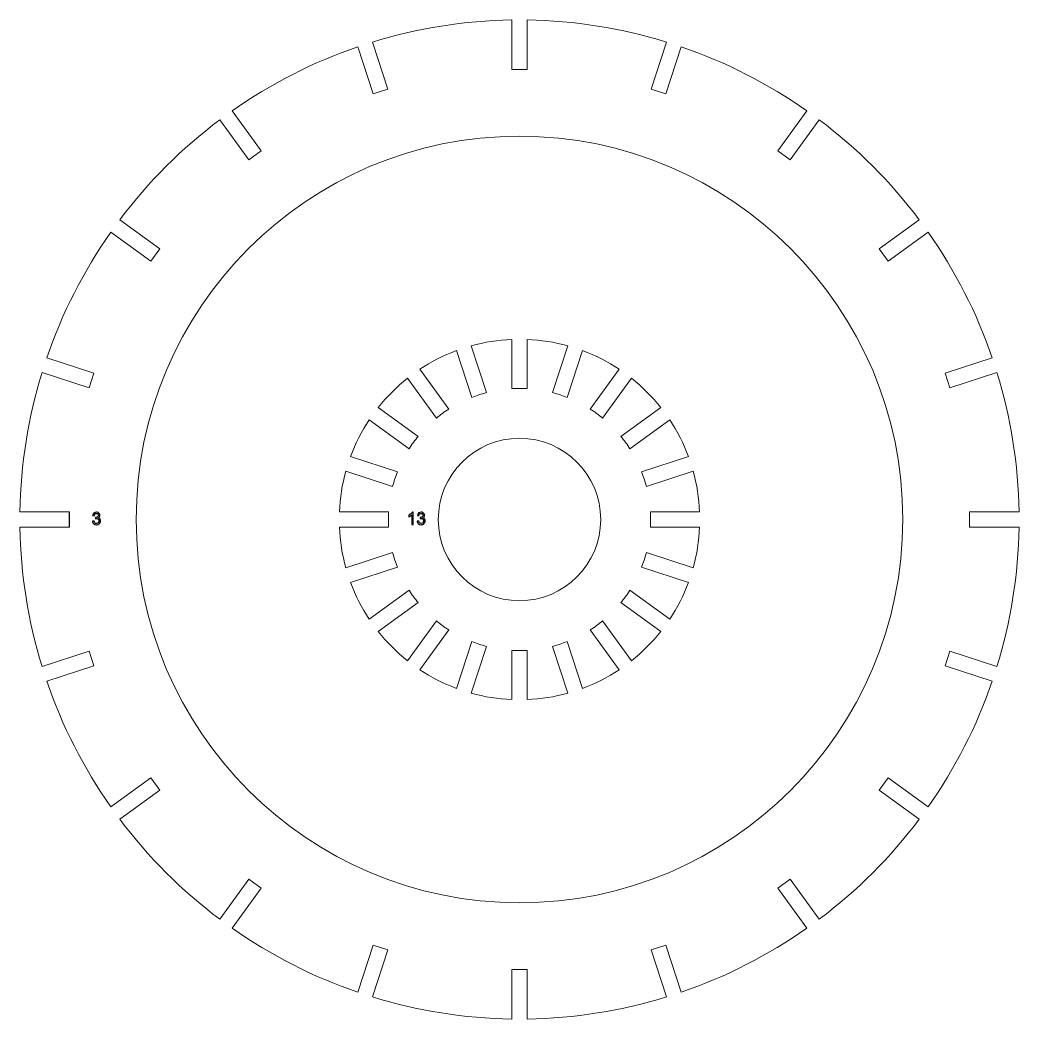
# Model space of a CAD drawing. Header units: millimetres. Extents: x -5830 to -1938, y -580 to 2011.
# Drawn here: x -2195.2 to -1992.9, y 1066.5 to 1268.8 of the extents above; entities that cross this region are included whole.
import ezdxf

# ---------------------------------------------------------------- set-up
doc = ezdxf.new("R2010")
doc.units = ezdxf.units.MM
doc.header["$MEASUREMENT"] = 0
doc.layers.add('layer 1', color=7, linetype='Continuous')

msp = doc.modelspace()

# ---------------------------------------------------------------- linework, layer by layer
at = {"layer": 'layer 1', "lineweight": 9}
for points in [[(-2095.6034, 1268.8105), (-2105.1769, 1268.6638), (-2114.6811, 1267.1584), (-2123.8314, 1264.3396)], [(-2095.6034, 1258.8105), (-2095.6034, 1258.8105), (-2095.6034, 1268.8105), (-2095.6034, 1268.8105)], [(-2092.5034, 1258.8105), (-2092.5034, 1258.8105), (-2092.5034, 1268.8105), (-2092.5034, 1268.8105)], [(-2064.2753, 1264.3396), (-2073.4256, 1267.1584), (-2082.9298, 1268.6638), (-2092.5034, 1268.8105)], [(-2120.7413, 1254.829), (-2120.7413, 1254.829), (-2123.8314, 1264.3396), (-2123.8314, 1264.3396)], [(-2067.3655, 1254.829), (-2067.3655, 1254.829), (-2064.2753, 1264.3396), (-2064.2753, 1264.3396)], [(-2126.7797, 1263.3816), (-2135.8393, 1260.2837), (-2144.4132, 1255.9151), (-2152.2446, 1250.4066)], [(-2123.6895, 1253.8711), (-2123.6895, 1253.8711), (-2126.7797, 1263.3816), (-2126.7797, 1263.3816)], [(-2064.4172, 1253.8711), (-2064.4172, 1253.8711), (-2061.327, 1263.3816), (-2061.327, 1263.3816)], [(-2035.8621, 1250.4066), (-2043.6935, 1255.9151), (-2052.2674, 1260.2837), (-2061.327, 1263.3816)], [(-2095.6034, 1258.8105), (-2095.6034, 1258.8105), (-2092.5034, 1258.8105), (-2092.5034, 1258.8105)], [(-2123.6895, 1253.8711), (-2123.6895, 1253.8711), (-2120.7413, 1254.829), (-2120.7413, 1254.829)], [(-2067.3655, 1254.829), (-2067.3655, 1254.829), (-2064.4172, 1253.8711), (-2064.4172, 1253.8711)], [(-2146.3668, 1242.3165), (-2146.3668, 1242.3165), (-2152.2446, 1250.4066), (-2152.2446, 1250.4066)], [(-2041.74, 1242.3165), (-2041.74, 1242.3165), (-2035.8621, 1250.4066), (-2035.8621, 1250.4066)], [(-2154.7526, 1248.5845), (-2162.4115, 1242.8386), (-2169.2157, 1236.0343), (-2174.9616, 1228.3754)], [(-2148.8747, 1240.4943), (-2148.8747, 1240.4943), (-2154.7526, 1248.5845), (-2154.7526, 1248.5845)], [(-2039.232, 1240.4943), (-2039.232, 1240.4943), (-2033.3542, 1248.5845), (-2033.3542, 1248.5845)], [(-2013.1451, 1228.3754), (-2018.891, 1236.0343), (-2025.6953, 1242.8386), (-2033.3542, 1248.5845)], [(-2148.8747, 1240.4943), (-2148.8747, 1240.4943), (-2146.3668, 1242.3165), (-2146.3668, 1242.3165)], [(-2041.74, 1242.3165), (-2041.74, 1242.3165), (-2039.232, 1240.4943), (-2039.232, 1240.4943)], [(-2166.8714, 1222.4976), (-2166.8714, 1222.4976), (-2174.9616, 1228.3754), (-2174.9616, 1228.3754)], [(-2021.2353, 1222.4976), (-2021.2353, 1222.4976), (-2013.1451, 1228.3754), (-2013.1451, 1228.3754)], [(-2176.7838, 1225.8675), (-2182.2922, 1218.0361), (-2186.6608, 1209.4622), (-2189.7588, 1200.4026)], [(-2168.6936, 1219.9896), (-2168.6936, 1219.9896), (-2176.7838, 1225.8675), (-2176.7838, 1225.8675)], [(-2019.4131, 1219.9896), (-2019.4131, 1219.9896), (-2011.323, 1225.8675), (-2011.323, 1225.8675)], [(-1998.348, 1200.4026), (-2001.4459, 1209.4622), (-2005.8145, 1218.0361), (-2011.323, 1225.8675)], [(-2168.6936, 1219.9896), (-2168.6936, 1219.9896), (-2166.8714, 1222.4976), (-2166.8714, 1222.4976)], [(-2021.2353, 1222.4976), (-2021.2353, 1222.4976), (-2019.4131, 1219.9896), (-2019.4131, 1219.9896)], [(-2095.6034, 1204.1452), (-2098.3927, 1204.0266), (-2101.1593, 1203.5884), (-2103.8487, 1202.8392)], [(-2095.6034, 1194.1752), (-2095.6034, 1194.1752), (-2095.6034, 1204.1452), (-2095.6034, 1204.1452)], [(-2092.5034, 1194.1752), (-2092.5034, 1194.1752), (-2092.5034, 1204.1452), (-2092.5034, 1204.1452)], [(-2084.258, 1202.8392), (-2086.9475, 1203.5884), (-2089.714, 1204.0266), (-2092.5034, 1204.1452)], [(-2106.797, 1201.8813), (-2109.4132, 1200.9066), (-2111.909, 1199.6349), (-2114.2353, 1198.0913)], [(-2103.7161, 1192.3993), (-2103.7161, 1192.3993), (-2106.797, 1201.8813), (-2106.797, 1201.8813)], [(-2100.7679, 1193.3572), (-2100.7679, 1193.3572), (-2103.8487, 1202.8392), (-2103.8487, 1202.8392)], [(-2087.3389, 1193.3572), (-2087.3389, 1193.3572), (-2084.258, 1202.8392), (-2084.258, 1202.8392)], [(-2084.3906, 1192.3993), (-2084.3906, 1192.3993), (-2081.3097, 1201.8813), (-2081.3097, 1201.8813)], [(-2073.8714, 1198.0913), (-2076.1978, 1199.6349), (-2078.6935, 1200.9066), (-2081.3097, 1201.8813)], [(-2180.2482, 1197.3124), (-2180.2482, 1197.3124), (-2189.7588, 1200.4026), (-2189.7588, 1200.4026)], [(-2007.8585, 1197.3124), (-2007.8585, 1197.3124), (-1998.348, 1200.4026), (-1998.348, 1200.4026)], [(-2190.7167, 1197.4543), (-2193.5356, 1188.304), (-2195.0409, 1178.7998), (-2195.1876, 1169.2262)], [(-2181.2062, 1194.3641), (-2181.2062, 1194.3641), (-2190.7167, 1197.4543), (-2190.7167, 1197.4543)], [(-2108.3751, 1190.0254), (-2108.3751, 1190.0254), (-2114.2353, 1198.0913), (-2114.2353, 1198.0913)], [(-2079.7316, 1190.0254), (-2079.7316, 1190.0254), (-2073.8714, 1198.0913), (-2073.8714, 1198.0913)], [(-2006.9006, 1194.3641), (-2006.9006, 1194.3641), (-1997.39, 1197.4543), (-1997.39, 1197.4543)], [(-1992.9191, 1169.2262), (-1993.0658, 1178.7998), (-1994.5712, 1188.304), (-1997.39, 1197.4543)], [(-2181.2062, 1194.3641), (-2181.2062, 1194.3641), (-2180.2482, 1197.3124), (-2180.2482, 1197.3124)], [(-2116.7432, 1196.2692), (-2118.9302, 1194.5337), (-2120.9108, 1192.5531), (-2122.6463, 1190.3661)], [(-2110.8831, 1188.2033), (-2110.8831, 1188.2033), (-2116.7432, 1196.2692), (-2116.7432, 1196.2692)], [(-2077.2237, 1188.2033), (-2077.2237, 1188.2033), (-2071.3635, 1196.2692), (-2071.3635, 1196.2692)], [(-2065.4604, 1190.3661), (-2067.1959, 1192.5531), (-2069.1765, 1194.5337), (-2071.3635, 1196.2692)], [(-2007.8585, 1197.3124), (-2007.8585, 1197.3124), (-2006.9006, 1194.3641), (-2006.9006, 1194.3641)], [(-2092.5034, 1194.1752), (-2093.5358, 1194.2356), (-2094.5709, 1194.2356), (-2095.6034, 1194.1752)], [(-2100.7679, 1193.3572), (-2101.7684, 1193.0956), (-2102.7529, 1192.7758), (-2103.7161, 1192.3993)], [(-2084.3906, 1192.3993), (-2085.3538, 1192.7758), (-2086.3383, 1193.0956), (-2087.3389, 1193.3572)], [(-2114.5804, 1184.5059), (-2114.5804, 1184.5059), (-2122.6463, 1190.3661), (-2122.6463, 1190.3661)], [(-2108.3751, 1190.0254), (-2109.2459, 1189.4674), (-2110.0833, 1188.859), (-2110.8831, 1188.2033)], [(-2077.2237, 1188.2033), (-2078.0234, 1188.859), (-2078.8609, 1189.4674), (-2079.7316, 1190.0254)], [(-2073.5263, 1184.5059), (-2073.5263, 1184.5059), (-2065.4604, 1190.3661), (-2065.4604, 1190.3661)], [(-2124.4684, 1187.8582), (-2126.0121, 1185.5318), (-2127.2837, 1183.0361), (-2128.2584, 1180.4199)], [(-2116.4026, 1181.998), (-2116.4026, 1181.998), (-2124.4684, 1187.8582), (-2124.4684, 1187.8582)], [(-2071.7042, 1181.998), (-2071.7042, 1181.998), (-2063.6383, 1187.8582), (-2063.6383, 1187.8582)], [(-2059.8483, 1180.4199), (-2060.823, 1183.0361), (-2062.0947, 1185.5318), (-2063.6383, 1187.8582)], [(-2114.5804, 1184.5059), (-2115.2361, 1183.7062), (-2115.8446, 1182.8687), (-2116.4026, 1181.998)], [(-2071.7042, 1181.998), (-2072.2622, 1182.8687), (-2072.8706, 1183.7062), (-2073.5263, 1184.5059)], [(-2118.7764, 1177.339), (-2118.7764, 1177.339), (-2128.2584, 1180.4199), (-2128.2584, 1180.4199)], [(-2069.3303, 1177.339), (-2069.3303, 1177.339), (-2059.8483, 1180.4199), (-2059.8483, 1180.4199)], [(-2129.2164, 1177.4716), (-2129.9656, 1174.7821), (-2130.4037, 1172.0156), (-2130.5223, 1169.2262)], [(-2119.7344, 1174.3907), (-2119.7344, 1174.3907), (-2129.2164, 1177.4716), (-2129.2164, 1177.4716)], [(-2118.7764, 1177.339), (-2119.1529, 1176.3758), (-2119.4728, 1175.3913), (-2119.7344, 1174.3907)], [(-2068.3724, 1174.3907), (-2068.634, 1175.3913), (-2068.9538, 1176.3758), (-2069.3303, 1177.339)], [(-2068.3724, 1174.3907), (-2068.3724, 1174.3907), (-2058.8904, 1177.4716), (-2058.8904, 1177.4716)], [(-2057.5844, 1169.2262), (-2057.703, 1172.0156), (-2058.1412, 1174.7821), (-2058.8904, 1177.4716)], [(-2185.1876, 1169.2262), (-2185.1876, 1169.2262), (-2195.1876, 1169.2262), (-2195.1876, 1169.2262)], [(-2185.1995, 1169.1762), (-2185.1995, 1169.1762), (-2185.1995, 1166.1762), (-2185.1995, 1166.1762)], [(-2185.1876, 1166.1262), (-2185.1876, 1166.1262), (-2185.1876, 1169.2262), (-2185.1876, 1169.2262)], [(-2120.5523, 1169.2262), (-2120.5523, 1169.2262), (-2130.5223, 1169.2262), (-2130.5223, 1169.2262)], [(-2120.5523, 1169.2262), (-2120.6127, 1168.1938), (-2120.6127, 1167.1587), (-2120.5523, 1166.1262)], [(-2067.5544, 1169.2262), (-2067.5544, 1169.2262), (-2057.5844, 1169.2262), (-2057.5844, 1169.2262)], [(-2067.5544, 1166.1262), (-2067.494, 1167.1586), (-2067.494, 1168.1937), (-2067.5544, 1169.2261)], [(-2002.9191, 1169.2262), (-2002.9191, 1169.2262), (-1992.9191, 1169.2262), (-1992.9191, 1169.2262)], [(-2002.9191, 1169.2262), (-2002.9191, 1169.2262), (-2002.9191, 1166.1262), (-2002.9191, 1166.1262)], [(-2185.1876, 1166.1262), (-2185.1876, 1166.1262), (-2195.1876, 1166.1262), (-2195.1876, 1166.1262)], [(-2195.1876, 1166.1262), (-2195.0409, 1156.5527), (-2193.5356, 1147.0485), (-2190.7167, 1137.8982)], [(-2120.5523, 1166.1262), (-2120.5523, 1166.1262), (-2130.5223, 1166.1262), (-2130.5223, 1166.1262)], [(-2130.5223, 1166.1262), (-2130.4037, 1163.3369), (-2129.9656, 1160.5703), (-2129.2164, 1157.8809)], [(-2067.5544, 1166.1262), (-2067.5544, 1166.1262), (-2057.5844, 1166.1262), (-2057.5844, 1166.1262)], [(-2058.8904, 1157.8809), (-2058.1412, 1160.5703), (-2057.703, 1163.3369), (-2057.5844, 1166.1262)], [(-2002.9191, 1166.1262), (-2002.9191, 1166.1262), (-1992.9191, 1166.1262), (-1992.9191, 1166.1262)], [(-1997.39, 1137.8982), (-1994.5712, 1147.0485), (-1993.0658, 1156.5527), (-1992.9191, 1166.1262)], [(-2119.7344, 1160.9617), (-2119.7344, 1160.9617), (-2129.2164, 1157.8809), (-2129.2164, 1157.8809)], [(-2119.7344, 1160.9617), (-2119.4728, 1159.9612), (-2119.1529, 1158.9767), (-2118.7764, 1158.0135)], [(-2069.3303, 1158.0135), (-2068.9538, 1158.9767), (-2068.634, 1159.9612), (-2068.3724, 1160.9617)], [(-2068.3724, 1160.9617), (-2068.3724, 1160.9617), (-2058.8904, 1157.8809), (-2058.8904, 1157.8809)], [(-2118.7764, 1158.0135), (-2118.7764, 1158.0135), (-2128.2584, 1154.9326), (-2128.2584, 1154.9326)], [(-2069.3303, 1158.0135), (-2069.3303, 1158.0135), (-2059.8483, 1154.9326), (-2059.8483, 1154.9326)], [(-2128.2584, 1154.9326), (-2127.2837, 1152.3164), (-2126.0121, 1149.8206), (-2124.4684, 1147.4943)], [(-2116.4026, 1153.3545), (-2116.4026, 1153.3545), (-2124.4684, 1147.4943), (-2124.4684, 1147.4943)], [(-2116.4026, 1153.3545), (-2115.8446, 1152.4837), (-2115.2361, 1151.6463), (-2114.5804, 1150.8465)], [(-2073.5263, 1150.8465), (-2072.8706, 1151.6463), (-2072.2622, 1152.4837), (-2071.7042, 1153.3545)], [(-2071.7042, 1153.3545), (-2071.7042, 1153.3545), (-2063.6383, 1147.4943), (-2063.6383, 1147.4943)], [(-2063.6383, 1147.4943), (-2062.0947, 1149.8206), (-2060.823, 1152.3164), (-2059.8483, 1154.9326)], [(-2114.5804, 1150.8465), (-2114.5804, 1150.8465), (-2122.6463, 1144.9864), (-2122.6463, 1144.9864)], [(-2073.5263, 1150.8465), (-2073.5263, 1150.8465), (-2065.4604, 1144.9864), (-2065.4604, 1144.9864)], [(-2110.8831, 1147.1492), (-2110.8831, 1147.1492), (-2116.7432, 1139.0833), (-2116.7432, 1139.0833)], [(-2110.8831, 1147.1492), (-2110.0833, 1146.4935), (-2109.2459, 1145.885), (-2108.3751, 1145.327)], [(-2079.7316, 1145.327), (-2078.8609, 1145.885), (-2078.0234, 1146.4935), (-2077.2237, 1147.1492)], [(-2077.2237, 1147.1492), (-2077.2237, 1147.1492), (-2071.3635, 1139.0833), (-2071.3635, 1139.0833)], [(-2122.6463, 1144.9864), (-2120.9108, 1142.7994), (-2118.9302, 1140.8188), (-2116.7432, 1139.0833)], [(-2108.3751, 1145.327), (-2108.3751, 1145.327), (-2114.2353, 1137.2612), (-2114.2353, 1137.2612)], [(-2079.7316, 1145.327), (-2079.7316, 1145.327), (-2073.8714, 1137.2612), (-2073.8714, 1137.2612)], [(-2071.3635, 1139.0833), (-2069.1765, 1140.8188), (-2067.1959, 1142.7994), (-2065.4604, 1144.9864)], [(-2103.7161, 1142.9532), (-2103.7161, 1142.9532), (-2106.797, 1133.4712), (-2106.797, 1133.4712)], [(-2103.7161, 1142.9532), (-2102.7529, 1142.5767), (-2101.7684, 1142.2568), (-2100.7679, 1141.9952)], [(-2087.3389, 1141.9952), (-2086.3383, 1142.2568), (-2085.3538, 1142.5767), (-2084.3906, 1142.9532)], [(-2084.3906, 1142.9532), (-2084.3906, 1142.9532), (-2081.3097, 1133.4712), (-2081.3097, 1133.4712)], [(-2181.2062, 1140.9883), (-2181.2062, 1140.9883), (-2190.7167, 1137.8982), (-2190.7167, 1137.8982)], [(-2180.2482, 1138.0401), (-2180.2482, 1138.0401), (-2181.2062, 1140.9883), (-2181.2062, 1140.9883)], [(-2100.7679, 1141.9952), (-2100.7679, 1141.9952), (-2103.8487, 1132.5132), (-2103.8487, 1132.5132)], [(-2095.6034, 1141.1773), (-2094.5709, 1141.1169), (-2093.5358, 1141.1169), (-2092.5034, 1141.1773)], [(-2095.6034, 1141.1773), (-2095.6034, 1141.1773), (-2095.6034, 1131.2073), (-2095.6034, 1131.2073)], [(-2092.5034, 1141.1773), (-2092.5034, 1141.1773), (-2092.5034, 1131.2073), (-2092.5034, 1131.2073)], [(-2087.3389, 1141.9952), (-2087.3389, 1141.9952), (-2084.258, 1132.5132), (-2084.258, 1132.5132)], [(-2006.9006, 1140.9883), (-2006.9006, 1140.9883), (-2007.8585, 1138.0401), (-2007.8585, 1138.0401)], [(-2006.9006, 1140.9883), (-2006.9006, 1140.9883), (-1997.39, 1137.8982), (-1997.39, 1137.8982)], [(-2180.2482, 1138.0401), (-2180.2482, 1138.0401), (-2189.7588, 1134.9499), (-2189.7588, 1134.9499)], [(-2114.2353, 1137.2612), (-2111.909, 1135.7175), (-2109.4132, 1134.4459), (-2106.797, 1133.4712)], [(-2081.3097, 1133.4712), (-2078.6935, 1134.4459), (-2076.1978, 1135.7175), (-2073.8714, 1137.2612)], [(-2007.8585, 1138.0401), (-2007.8585, 1138.0401), (-1998.348, 1134.9499), (-1998.348, 1134.9499)], [(-2189.7588, 1134.9499), (-2186.6608, 1125.8903), (-2182.2922, 1117.3164), (-2176.7838, 1109.485)], [(-2011.323, 1109.485), (-2005.8145, 1117.3164), (-2001.4459, 1125.8903), (-1998.348, 1134.9499)], [(-2103.8487, 1132.5132), (-2101.1593, 1131.764), (-2098.3927, 1131.3259), (-2095.6034, 1131.2073)], [(-2092.5034, 1131.2073), (-2089.714, 1131.3259), (-2086.9475, 1131.764), (-2084.258, 1132.5132)], [(-2168.6936, 1115.3628), (-2168.6936, 1115.3628), (-2176.7838, 1109.485), (-2176.7838, 1109.485)], [(-2166.8714, 1112.8549), (-2166.8714, 1112.8549), (-2168.6936, 1115.3628), (-2168.6936, 1115.3628)], [(-2019.4131, 1115.3628), (-2019.4131, 1115.3628), (-2021.2353, 1112.8549), (-2021.2353, 1112.8549)], [(-2019.4131, 1115.3628), (-2019.4131, 1115.3628), (-2011.323, 1109.485), (-2011.323, 1109.485)], [(-2166.8714, 1112.8549), (-2166.8714, 1112.8549), (-2174.9616, 1106.977), (-2174.9616, 1106.977)], [(-2021.2353, 1112.8549), (-2021.2353, 1112.8549), (-2013.1451, 1106.977), (-2013.1451, 1106.977)], [(-2174.9616, 1106.977), (-2169.2157, 1099.3181), (-2162.4115, 1092.5139), (-2154.7526, 1086.768)], [(-2033.3542, 1086.768), (-2025.6953, 1092.5139), (-2018.891, 1099.3181), (-2013.1451, 1106.977)], [(-2148.8747, 1094.8582), (-2148.8747, 1094.8582), (-2154.7526, 1086.768), (-2154.7526, 1086.768)], [(-2146.3668, 1093.036), (-2146.3668, 1093.036), (-2148.8747, 1094.8582), (-2148.8747, 1094.8582)], [(-2039.232, 1094.8582), (-2039.232, 1094.8582), (-2041.74, 1093.036), (-2041.74, 1093.036)], [(-2039.232, 1094.8582), (-2039.232, 1094.8582), (-2033.3542, 1086.768), (-2033.3542, 1086.768)], [(-2146.3668, 1093.036), (-2146.3668, 1093.036), (-2152.2446, 1084.9458), (-2152.2446, 1084.9458)], [(-2041.74, 1093.036), (-2041.74, 1093.036), (-2035.8621, 1084.9458), (-2035.8621, 1084.9458)], [(-2152.2446, 1084.9458), (-2144.4132, 1079.4374), (-2135.8393, 1075.0688), (-2126.7797, 1071.9708)], [(-2061.327, 1071.9708), (-2052.2674, 1075.0688), (-2043.6935, 1079.4374), (-2035.8621, 1084.9458)], [(-2123.6895, 1081.4814), (-2123.6895, 1081.4814), (-2126.7797, 1071.9708), (-2126.7797, 1071.9708)], [(-2120.7413, 1080.5234), (-2120.7413, 1080.5234), (-2123.8314, 1071.0129), (-2123.8314, 1071.0129)], [(-2120.7413, 1080.5234), (-2120.7413, 1080.5234), (-2123.6895, 1081.4814), (-2123.6895, 1081.4814)], [(-2064.4172, 1081.4814), (-2064.4172, 1081.4814), (-2067.3655, 1080.5234), (-2067.3655, 1080.5234)], [(-2067.3655, 1080.5234), (-2067.3655, 1080.5234), (-2064.2753, 1071.0129), (-2064.2753, 1071.0129)], [(-2064.4172, 1081.4814), (-2064.4172, 1081.4814), (-2061.327, 1071.9708), (-2061.327, 1071.9708)], [(-2095.6034, 1076.542), (-2095.6034, 1076.542), (-2095.6034, 1066.542), (-2095.6034, 1066.542)], [(-2092.5034, 1076.542), (-2092.5034, 1076.542), (-2095.6034, 1076.542), (-2095.6034, 1076.542)], [(-2092.5034, 1076.542), (-2092.5034, 1076.542), (-2092.5034, 1066.542), (-2092.5034, 1066.542)], [(-2123.8314, 1071.0129), (-2114.6811, 1068.194), (-2105.1769, 1066.6887), (-2095.6034, 1066.542)], [(-2092.5034, 1066.542), (-2082.9298, 1066.6887), (-2073.4256, 1068.194), (-2064.2753, 1071.0129)]]:
    msp.add_open_spline(points, degree=3, dxfattribs=at)
for points in [[(-2016.4518, 1167.6762), (-2016.4518, 1210.5344), (-2051.1951, 1245.2777), (-2094.0533, 1245.2778), (-2094.0533, 1245.2778), (-2136.9114, 1245.2778), (-2171.6548, 1210.5346), (-2171.6549, 1167.6764), (-2171.6549, 1167.6764), (-2171.655, 1124.8183), (-2136.9118, 1090.0749), (-2094.0537, 1090.0747), (-2094.0537, 1090.0747), (-2051.1956, 1090.0745), (-2016.452, 1124.8177), (-2016.4518, 1167.6758)], [(-2077.6101, 1167.6762), (-2077.6101, 1176.7576), (-2084.972, 1184.1195), (-2094.0533, 1184.1195), (-2094.0533, 1184.1195), (-2103.1347, 1184.1196), (-2110.4966, 1176.7577), (-2110.4967, 1167.6763), (-2110.4967, 1167.6763), (-2110.4967, 1158.5949), (-2103.1348, 1151.233), (-2094.0534, 1151.2329), (-2094.0534, 1151.2329), (-2084.9721, 1151.2329), (-2077.6101, 1158.5948), (-2077.6101, 1167.6761)]]:
    msp.add_open_spline(points, degree=3, knots=[0, 0, 0, 0, 0.2, 0.2, 0.2, 0.2, 0.4, 0.4, 0.4, 0.4, 0.6, 0.6, 0.6, 0.6, 1, 1, 1, 1], dxfattribs=at)
at = {"layer": 'layer 1'}
for points, knots in [([(-2180.5032, 1167.3147), (-2180.5032, 1167.3147), (-2180.1976, 1167.3564), (-2180.1976, 1167.3564), (-2180.1976, 1167.3564), (-2180.1623, 1167.1828), (-2180.1033, 1167.0578), (-2180.0194, 1166.9814), (-2180.0194, 1166.9814), (-2179.9355, 1166.905), (-2179.8325, 1166.8668), (-2179.7103, 1166.8668), (-2179.7103, 1166.8668), (-2179.5657, 1166.8668), (-2179.4436, 1166.9166), (-2179.3452, 1167.0161), (-2179.3452, 1167.0161), (-2179.2468, 1167.1156), (-2179.1976, 1167.2389), (-2179.1976, 1167.3859), (-2179.1976, 1167.3859), (-2179.1976, 1167.5259), (-2179.2433, 1167.6417), (-2179.3354, 1167.7331), (-2179.3354, 1167.7331), (-2179.4268, 1167.824), (-2179.5431, 1167.8697), (-2179.6849, 1167.8697), (-2179.6849, 1167.8697), (-2179.7428, 1167.8697), (-2179.8145, 1167.8581), (-2179.9007, 1167.8355), (-2179.9007, 1167.8355), (-2179.9007, 1167.8355), (-2179.8666, 1168.1029), (-2179.8666, 1168.1029), (-2179.8666, 1168.1029), (-2179.8463, 1168.1006), (-2179.8296, 1168.0994), (-2179.8174, 1168.0994), (-2179.8174, 1168.0994), (-2179.6866, 1168.0994), (-2179.5697, 1168.1336), (-2179.465, 1168.2013), (-2179.465, 1168.2013), (-2179.3608, 1168.269), (-2179.3087, 1168.3732), (-2179.3087, 1168.5138), (-2179.3087, 1168.5138), (-2179.3087, 1168.6255), (-2179.3469, 1168.7181), (-2179.4227, 1168.7916), (-2179.4227, 1168.7916), (-2179.4985, 1168.8651), (-2179.5963, 1168.9015), (-2179.7161, 1168.9015), (-2179.7161, 1168.9015), (-2179.8353, 1168.9015), (-2179.9343, 1168.8639), (-2180.0136, 1168.7887), (-2180.0136, 1168.7887), (-2180.0929, 1168.7134), (-2180.1438, 1168.6006), (-2180.1664, 1168.4501), (-2180.1664, 1168.4501), (-2180.1664, 1168.4501), (-2180.4719, 1168.5057), (-2180.4719, 1168.5057), (-2180.4719, 1168.5057), (-2180.4343, 1168.7105), (-2180.3498, 1168.8697), (-2180.2173, 1168.9825), (-2180.2173, 1168.9825), (-2180.0853, 1169.0954), (-2179.9204, 1169.1515), (-2179.7237, 1169.1515), (-2179.7237, 1169.1515), (-2179.5882, 1169.1515), (-2179.4632, 1169.1226), (-2179.3492, 1169.0641), (-2179.3492, 1169.0641), (-2179.2347, 1169.0063), (-2179.1473, 1168.927), (-2179.0871, 1168.8269), (-2179.0871, 1168.8269), (-2179.0263, 1168.7262), (-2178.9962, 1168.6197), (-2178.9962, 1168.5068), (-2178.9962, 1168.5068), (-2178.9962, 1168.3998), (-2179.0252, 1168.3026), (-2179.0825, 1168.2146), (-2179.0825, 1168.2146), (-2179.1403, 1168.1266), (-2179.226, 1168.0566), (-2179.3388, 1168.0045), (-2179.3388, 1168.0045), (-2179.1918, 1167.971), (-2179.0778, 1167.9004), (-2178.9962, 1167.7933), (-2178.9962, 1167.7933), (-2178.9152, 1167.6868), (-2178.8747, 1167.5526), (-2178.8747, 1167.3923), (-2178.8747, 1167.3923), (-2178.8747, 1167.1753), (-2178.954, 1166.9906), (-2179.112, 1166.8396), (-2179.112, 1166.8396), (-2179.2705, 1166.6886), (-2179.4708, 1166.6133), (-2179.7127, 1166.6133), (-2179.7127, 1166.6133), (-2179.9308, 1166.6133), (-2180.112, 1166.6787), (-2180.2561, 1166.8089), (-2180.2561, 1166.8089), (-2180.4007, 1166.9391), (-2180.4829, 1167.1075), (-2180.5032, 1167.3147)], [0, 0, 0, 0, 0.03225806, 0.03225806, 0.03225806, 0.03225806, 0.06451613, 0.06451613, 0.06451613, 0.06451613, 0.09677419, 0.09677419, 0.09677419, 0.09677419, 0.12903226, 0.12903226, 0.12903226, 0.12903226, 0.16129032, 0.16129032, 0.16129032, 0.16129032, 0.19354839, 0.19354839, 0.19354839, 0.19354839, 0.22580645, 0.22580645, 0.22580645, 0.22580645, 0.25806452, 0.25806452, 0.25806452, 0.25806452, 0.29032258, 0.29032258, 0.29032258, 0.29032258, 0.32258065, 0.32258065, 0.32258065, 0.32258065, 0.35483871, 0.35483871, 0.35483871, 0.35483871, 0.38709677, 0.38709677, 0.38709677, 0.38709677, 0.41935484, 0.41935484, 0.41935484, 0.41935484, 0.4516129, 0.4516129, 0.4516129, 0.4516129, 0.48387097, 0.48387097, 0.48387097, 0.48387097, 0.51612903, 0.51612903, 0.51612903, 0.51612903, 0.5483871, 0.5483871, 0.5483871, 0.5483871, 0.58064516, 0.58064516, 0.58064516, 0.58064516, 0.61290323, 0.61290323, 0.61290323, 0.61290323, 0.64516129, 0.64516129, 0.64516129, 0.64516129, 0.67741935, 0.67741935, 0.67741935, 0.67741935, 0.70967742, 0.70967742, 0.70967742, 0.70967742, 0.74193548, 0.74193548, 0.74193548, 0.74193548, 0.77419355, 0.77419355, 0.77419355, 0.77419355, 0.80645161, 0.80645161, 0.80645161, 0.80645161, 0.83870968, 0.83870968, 0.83870968, 0.83870968, 0.87096774, 0.87096774, 0.87096774, 0.87096774, 0.90322581, 0.90322581, 0.90322581, 0.90322581, 0.93548387, 0.93548387, 0.93548387, 0.93548387, 1, 1, 1, 1]), ([(-2115.5532, 1166.666), (-2115.5532, 1166.666), (-2115.8588, 1166.666), (-2115.8588, 1166.666), (-2115.8588, 1166.666), (-2115.8588, 1166.666), (-2115.8588, 1168.6116), (-2115.8588, 1168.6116), (-2115.8588, 1168.6116), (-2115.9323, 1168.541), (-2116.0289, 1168.471), (-2116.1481, 1168.4009), (-2116.1481, 1168.4009), (-2116.2674, 1168.3309), (-2116.375, 1168.2783), (-2116.4699, 1168.2435), (-2116.4699, 1168.2435), (-2116.4699, 1168.2435), (-2116.4699, 1168.5387), (-2116.4699, 1168.5387), (-2116.4699, 1168.5387), (-2116.2992, 1168.6185), (-2116.1499, 1168.7158), (-2116.022, 1168.8303), (-2116.022, 1168.8303), (-2115.8941, 1168.9443), (-2115.8032, 1169.0549), (-2115.75, 1169.1625), (-2115.75, 1169.1625), (-2115.75, 1169.1625), (-2115.5532, 1169.1625), (-2115.5532, 1169.1625), (-2115.5532, 1169.1625), (-2115.5532, 1169.1625), (-2115.5532, 1166.666), (-2115.5532, 1166.666)], [0, 0, 0, 0, 0.1, 0.1, 0.1, 0.1, 0.2, 0.2, 0.2, 0.2, 0.3, 0.3, 0.3, 0.3, 0.4, 0.4, 0.4, 0.4, 0.5, 0.5, 0.5, 0.5, 0.6, 0.6, 0.6, 0.6, 0.7, 0.7, 0.7, 0.7, 0.8, 0.8, 0.8, 0.8, 1, 1, 1, 1]), ([(-2114.768, 1167.3257), (-2114.768, 1167.3257), (-2114.4624, 1167.3674), (-2114.4624, 1167.3674), (-2114.4624, 1167.3674), (-2114.4271, 1167.1938), (-2114.3681, 1167.0688), (-2114.2842, 1166.9924), (-2114.2842, 1166.9924), (-2114.2003, 1166.916), (-2114.0973, 1166.8778), (-2113.9751, 1166.8778), (-2113.9751, 1166.8778), (-2113.8305, 1166.8778), (-2113.7084, 1166.9276), (-2113.61, 1167.0271), (-2113.61, 1167.0271), (-2113.5116, 1167.1266), (-2113.4624, 1167.2499), (-2113.4624, 1167.3969), (-2113.4624, 1167.3969), (-2113.4624, 1167.5369), (-2113.5081, 1167.6527), (-2113.6002, 1167.7441), (-2113.6002, 1167.7441), (-2113.6916, 1167.835), (-2113.8079, 1167.8807), (-2113.9497, 1167.8807), (-2113.9497, 1167.8807), (-2114.0076, 1167.8807), (-2114.0793, 1167.8691), (-2114.1655, 1167.8465), (-2114.1655, 1167.8465), (-2114.1655, 1167.8465), (-2114.1314, 1168.1139), (-2114.1314, 1168.1139), (-2114.1314, 1168.1139), (-2114.1111, 1168.1116), (-2114.0944, 1168.1104), (-2114.0822, 1168.1104), (-2114.0822, 1168.1104), (-2113.9514, 1168.1104), (-2113.8345, 1168.1446), (-2113.7298, 1168.2123), (-2113.7298, 1168.2123), (-2113.6256, 1168.28), (-2113.5735, 1168.3842), (-2113.5735, 1168.5248), (-2113.5735, 1168.5248), (-2113.5735, 1168.6365), (-2113.6117, 1168.7291), (-2113.6875, 1168.8026), (-2113.6875, 1168.8026), (-2113.7633, 1168.8761), (-2113.8611, 1168.9125), (-2113.9809, 1168.9125), (-2113.9809, 1168.9125), (-2114.1001, 1168.9125), (-2114.1991, 1168.8749), (-2114.2784, 1168.7997), (-2114.2784, 1168.7997), (-2114.3577, 1168.7244), (-2114.4086, 1168.6116), (-2114.4312, 1168.4611), (-2114.4312, 1168.4611), (-2114.4312, 1168.4611), (-2114.7367, 1168.5167), (-2114.7367, 1168.5167), (-2114.7367, 1168.5167), (-2114.6991, 1168.7215), (-2114.6146, 1168.8807), (-2114.4821, 1168.9935), (-2114.4821, 1168.9935), (-2114.3501, 1169.1064), (-2114.1852, 1169.1625), (-2113.9885, 1169.1625), (-2113.9885, 1169.1625), (-2113.853, 1169.1625), (-2113.728, 1169.1336), (-2113.614, 1169.0751), (-2113.614, 1169.0751), (-2113.4995, 1169.0173), (-2113.4121, 1168.938), (-2113.3519, 1168.8379), (-2113.3519, 1168.8379), (-2113.2911, 1168.7372), (-2113.261, 1168.6307), (-2113.261, 1168.5178), (-2113.261, 1168.5178), (-2113.261, 1168.4108), (-2113.29, 1168.3136), (-2113.3473, 1168.2256), (-2113.3473, 1168.2256), (-2113.4051, 1168.1376), (-2113.4908, 1168.0676), (-2113.6036, 1168.0155), (-2113.6036, 1168.0155), (-2113.4566, 1167.982), (-2113.3426, 1167.9114), (-2113.261, 1167.8043), (-2113.261, 1167.8043), (-2113.18, 1167.6978), (-2113.1395, 1167.5636), (-2113.1395, 1167.4033), (-2113.1395, 1167.4033), (-2113.1395, 1167.1863), (-2113.2188, 1167.0016), (-2113.3768, 1166.8506), (-2113.3768, 1166.8506), (-2113.5353, 1166.6996), (-2113.7356, 1166.6243), (-2113.9775, 1166.6243), (-2113.9775, 1166.6243), (-2114.1956, 1166.6243), (-2114.3768, 1166.6897), (-2114.5209, 1166.8199), (-2114.5209, 1166.8199), (-2114.6655, 1166.9501), (-2114.7477, 1167.1185), (-2114.768, 1167.3257)], [0, 0, 0, 0, 0.03225806, 0.03225806, 0.03225806, 0.03225806, 0.06451613, 0.06451613, 0.06451613, 0.06451613, 0.09677419, 0.09677419, 0.09677419, 0.09677419, 0.12903226, 0.12903226, 0.12903226, 0.12903226, 0.16129032, 0.16129032, 0.16129032, 0.16129032, 0.19354839, 0.19354839, 0.19354839, 0.19354839, 0.22580645, 0.22580645, 0.22580645, 0.22580645, 0.25806452, 0.25806452, 0.25806452, 0.25806452, 0.29032258, 0.29032258, 0.29032258, 0.29032258, 0.32258065, 0.32258065, 0.32258065, 0.32258065, 0.35483871, 0.35483871, 0.35483871, 0.35483871, 0.38709677, 0.38709677, 0.38709677, 0.38709677, 0.41935484, 0.41935484, 0.41935484, 0.41935484, 0.4516129, 0.4516129, 0.4516129, 0.4516129, 0.48387097, 0.48387097, 0.48387097, 0.48387097, 0.51612903, 0.51612903, 0.51612903, 0.51612903, 0.5483871, 0.5483871, 0.5483871, 0.5483871, 0.58064516, 0.58064516, 0.58064516, 0.58064516, 0.61290323, 0.61290323, 0.61290323, 0.61290323, 0.64516129, 0.64516129, 0.64516129, 0.64516129, 0.67741935, 0.67741935, 0.67741935, 0.67741935, 0.70967742, 0.70967742, 0.70967742, 0.70967742, 0.74193548, 0.74193548, 0.74193548, 0.74193548, 0.77419355, 0.77419355, 0.77419355, 0.77419355, 0.80645161, 0.80645161, 0.80645161, 0.80645161, 0.83870968, 0.83870968, 0.83870968, 0.83870968, 0.87096774, 0.87096774, 0.87096774, 0.87096774, 0.90322581, 0.90322581, 0.90322581, 0.90322581, 0.93548387, 0.93548387, 0.93548387, 0.93548387, 1, 1, 1, 1])]:
    msp.add_open_spline(points, degree=3, knots=knots, dxfattribs=at)

doc.saveas('drawing.dxf')
